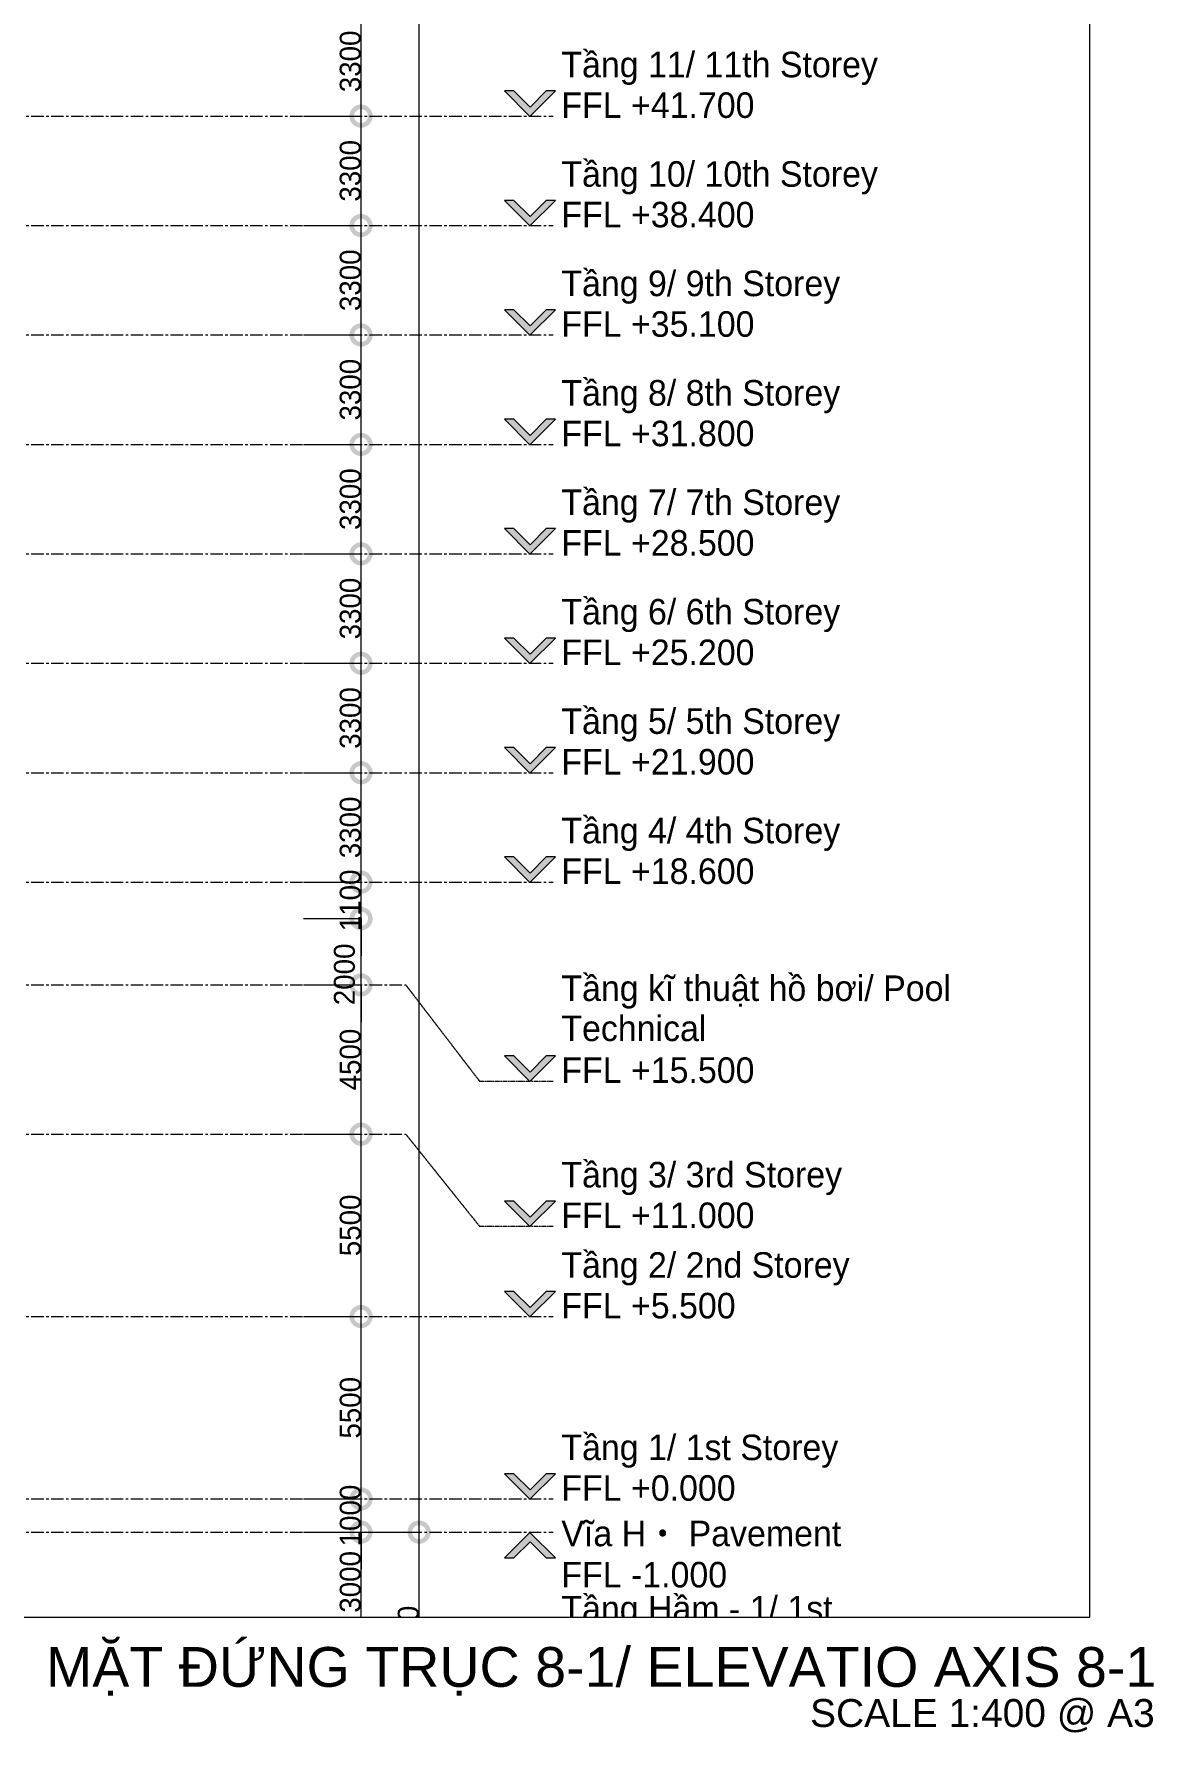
# Model space of a CAD drawing. Header units: millimetres. Extents: x -100356 to 314685, y 446 to 1273965.
# Drawn here: x 241437 to 275176, y 21755 to 73570 of the extents above; entities that cross this region are included whole.
import ezdxf
from ezdxf.xclip import XClip

# ---------------------------------------------------------------- set-up
doc = ezdxf.new("R2010")
doc.units = ezdxf.units.MM
doc.header["$XCLIPFRAME"] = 2
doc.linetypes.add('section$0$CENTER', pattern=[2, 1.25, -0.25, 0.25, -0.25])
doc.linetypes.add('section$0$Kume - Grid Line', pattern=[10.5, 6, -1.25, 2, -1.25])
doc.layers.get('DEFPOINTS').update_dxf_attribs({"lineweight": 13})
doc.layers.add('NAM', color=3, linetype='Continuous')
for name, color, linetype, lineweight in [('section$0$A-_ANOT----_D', 7, 'Continuous', 5), ('section$0$A-_FLORLEVL_E', 7, 'Continuous', 5), ('section$0$NKC_TRUC', 8, 'section$0$CENTER', 13), ('TEXT', 6, 'Continuous', 20)]:
    doc.layers.add(name, color=color, linetype=linetype, lineweight=lineweight)
doc.styles.add('section$0$Arial', font='Font - TrueType - Arial.ttf', dxfattribs={"width": 0.95, "height": 770})
doc.styles.add('section$0$Arial_1', font='Font - TrueType - Arial.ttf', dxfattribs={"width": 0.95, "height": 630})
doc.styles.add('VnArial', font='Font - TrueType - Arial.ttf')
doc.dimstyles.new('section$0$A3_-_A4', dxfattribs={"dimscale": 304.8, "dimtxt": 642.763422, "dimasz": 3.674541, "dimexe": 0, "dimexo": 0.0625, "dimgap": 0, "dimtad": 1, "dimdec": 0, "dimzin": 0, "dimdsep": 46, "dimtxsty": 'section$0$Arial_1', "dimblk1": 'section$0$_DotSmall', "dimblk2": 'section$0$_DotSmall', "dimsah": 1, "dimcen": 0.09, "dimazin": 0, "dimtfac": 1, "dimtdec": 4, "dimtix": 1, "dimtmove": 0, "dimatfit": 3, "dimfxl": 5.74147, "dimfxlon": 1, "dimtvp": 1, "dimtolj": 1, "dimtzin": 0, "dimarcsym": 2})
doc.dimstyles.new('section$0$A3_-_A4_1', dxfattribs={"dimscale": 304.8, "dimtxt": 642.763422, "dimasz": 3.674541, "dimexe": 0, "dimexo": 0.0625, "dimgap": 0, "dimtad": 1, "dimdec": 0, "dimzin": 0, "dimdsep": 46, "dimtxsty": 'section$0$Arial_1', "dimblk1": 'section$0$_DotSmall', "dimblk2": 'section$0$_DotSmall', "dimsah": 1, "dimcen": 0.09, "dimazin": 0, "dimtfac": 1, "dimtdec": 4, "dimtix": 1, "dimtmove": 2, "dimatfit": 3, "dimfxl": 5.74147, "dimfxlon": 1, "dimtvp": 1, "dimtolj": 1, "dimtzin": 0, "dimarcsym": 2})

# ---------------------------------------------------------------- blocks, each defined once
blk = doc.blocks.new('section$0$Level - Style - 01-878048-Section 2')
at = {"layer": 'section$0$A-_FLORLEVL_E'}
blk.add_hatch(color=256, dxfattribs=at).paths.add_polyline_path([(132232, 760), (131462, -10), (130692, 760), (130974, 760), (131463, 271), (131952, 760)], flags=0)
at = {"layer": 'section$0$A-_FLORLEVL_E', "lineweight": 9}
for p, q in [((130974, 760), (130692, 760)), ((130692, 760), (131462, -10)), ((131463, 271), (130974, 760)), ((131462, -10), (132232, 760)), ((131952, 760), (131463, 271)), ((132232, 760), (131952, 760))]:
    blk.add_line(p, q, dxfattribs=at)
blk = doc.blocks.new('section$0$Level - Style - 03-1190762-Section 2')
at = {"layer": 'section$0$A-_FLORLEVL_E'}
blk.add_hatch(color=256, dxfattribs=at).paths.add_polyline_path([(132232, -1280), (131952, -1280), (131463, -791), (130974, -1280), (130692, -1280), (131462, -510)], flags=0)
at = {"layer": 'section$0$A-_FLORLEVL_E', "lineweight": 9}
for p, q in [((131462, -510), (130692, -1280)), ((132232, -1280), (131462, -510)), ((130974, -1280), (131463, -791)), ((131463, -791), (131952, -1280)), ((130692, -1280), (130974, -1280)), ((131952, -1280), (132232, -1280))]:
    blk.add_line(p, q, dxfattribs=at)
blk = doc.blocks.new('section$0$_DotSmall')
at = {"color": 0, "linetype": 'ByBlock', "const_width": 0.5}
blk.add_lwpolyline([(-0.0625, 0, 1), (0.0625, 0, 1)], format="xyb", close=True, dxfattribs=at)
blk = doc.blocks.new('*D635')
at = {"layer": 'DEFPOINTS', "color": 0, "transparency": 16777216}
for p in [(-7543, -500), (-5793, -500), (-7543, -3500)]:
    blk.add_point(p, dxfattribs=at)
at = {"layer": 'section$0$A-_ANOT----_D', "color": 0, "lineweight": -2, "transparency": 16777216}
for p, q in [((-7524, -500), (-5793, -500)), ((-5793, -3500), (-5793, -500)), ((-7524, -3500), (-5793, -3500))]:
    blk.add_line(p, q, dxfattribs=at)
at = {"layer": 'section$0$A-_ANOT----_D', "color": 0, "lineweight": -2, "transparency": 16777216, "xscale": 1120, "yscale": 1120, "zscale": 1120}
for p, rotation in [((-5793, -500), 90), ((-5793, -3500), 270)]:
    blk.add_blockref('section$0$_DotSmall', p, dxfattribs=dict(at, rotation=rotation))
at = {"layer": 'section$0$A-_ANOT----_D', "color": 0, "transparency": 16777216, "insert": (-6115, -2000), "char_height": 630, "attachment_point": 5, "rotation": 90, "style": 'section$0$Arial_1'}
blk.add_mtext('\\A1;3000', dxfattribs=at)
blk = doc.blocks.new('*D636')
at = {"layer": 'DEFPOINTS', "color": 0, "transparency": 16777216}
for p in [(-7524, 500), (-5793, 500), (-7543, -500)]:
    blk.add_point(p, dxfattribs=at)
at = {"layer": 'section$0$A-_ANOT----_D', "color": 0, "lineweight": -2, "transparency": 16777216}
for p, q in [((-5793, 500), (-5793, 1620)), ((-7505, 500), (-5793, 500)), ((-5793, -500), (-5793, 500)), ((-7524, -500), (-5793, -500)), ((-5793, -500), (-5793, -1620))]:
    blk.add_line(p, q, dxfattribs=at)
at = {"layer": 'section$0$A-_ANOT----_D', "color": 0, "lineweight": -2, "transparency": 16777216, "xscale": 1120, "yscale": 1120, "zscale": 1120}
for p, rotation in [((-5793, 500), 270), ((-5793, -500), 90)]:
    blk.add_blockref('section$0$_DotSmall', p, dxfattribs=dict(at, rotation=rotation))
at = {"layer": 'section$0$A-_ANOT----_D', "color": 0, "transparency": 16777216, "insert": (-6115, 0), "char_height": 630, "attachment_point": 5, "rotation": 90, "style": 'section$0$Arial_1'}
blk.add_mtext('\\A1;1000', dxfattribs=at)
blk = doc.blocks.new('*D637')
at = {"layer": 'DEFPOINTS', "color": 0, "transparency": 16777216}
for p in [(-7543, 6000), (-5793, 6000), (-7543, 500)]:
    blk.add_point(p, dxfattribs=at)
at = {"layer": 'section$0$A-_ANOT----_D', "color": 0, "lineweight": -2, "transparency": 16777216}
for p, q in [((-7524, 6000), (-5793, 6000)), ((-5793, 500), (-5793, 6000)), ((-7524, 500), (-5793, 500))]:
    blk.add_line(p, q, dxfattribs=at)
at = {"layer": 'section$0$A-_ANOT----_D', "color": 0, "lineweight": -2, "transparency": 16777216, "xscale": 1120, "yscale": 1120, "zscale": 1120}
for p, rotation in [((-5793, 6000), 90), ((-5793, 500), 270)]:
    blk.add_blockref('section$0$_DotSmall', p, dxfattribs=dict(at, rotation=rotation))
at = {"layer": 'section$0$A-_ANOT----_D', "color": 0, "transparency": 16777216, "insert": (-6115, 3250), "char_height": 630, "attachment_point": 5, "rotation": 90, "style": 'section$0$Arial_1'}
blk.add_mtext('\\A1;5500', dxfattribs=at)
blk = doc.blocks.new('*D638')
at = {"layer": 'DEFPOINTS', "color": 0, "transparency": 16777216}
for p in [(-7543, 11500), (-5793, 11500), (-7543, 6000)]:
    blk.add_point(p, dxfattribs=at)
at = {"layer": 'section$0$A-_ANOT----_D', "color": 0, "lineweight": -2, "transparency": 16777216}
for p, q in [((-7524, 11500), (-5793, 11500)), ((-5793, 6000), (-5793, 11500)), ((-7524, 6000), (-5793, 6000))]:
    blk.add_line(p, q, dxfattribs=at)
at = {"layer": 'section$0$A-_ANOT----_D', "color": 0, "lineweight": -2, "transparency": 16777216, "xscale": 1120, "yscale": 1120, "zscale": 1120}
for p, rotation in [((-5793, 11500), 90), ((-5793, 6000), 270)]:
    blk.add_blockref('section$0$_DotSmall', p, dxfattribs=dict(at, rotation=rotation))
at = {"layer": 'section$0$A-_ANOT----_D', "color": 0, "transparency": 16777216, "insert": (-6115, 8750), "char_height": 630, "attachment_point": 5, "rotation": 90, "style": 'section$0$Arial_1'}
blk.add_mtext('\\A1;5500', dxfattribs=at)
blk = doc.blocks.new('*D639')
at = {"layer": 'DEFPOINTS', "color": 0, "transparency": 16777216}
for p in [(-7543, 16000), (-5793, 16000), (-7543, 11500)]:
    blk.add_point(p, dxfattribs=at)
at = {"layer": 'section$0$A-_ANOT----_D', "color": 0, "lineweight": -2, "transparency": 16777216}
for p, q in [((-7524, 16000), (-5793, 16000)), ((-5793, 11500), (-5793, 16000)), ((-7524, 11500), (-5793, 11500))]:
    blk.add_line(p, q, dxfattribs=at)
at = {"layer": 'section$0$A-_ANOT----_D', "color": 0, "lineweight": -2, "transparency": 16777216, "xscale": 1120, "yscale": 1120, "zscale": 1120}
for p, rotation in [((-5793, 16000), 90), ((-5793, 11500), 270)]:
    blk.add_blockref('section$0$_DotSmall', p, dxfattribs=dict(at, rotation=rotation))
at = {"layer": 'section$0$A-_ANOT----_D', "color": 0, "transparency": 16777216, "insert": (-6115, 13750), "char_height": 630, "attachment_point": 5, "rotation": 90, "style": 'section$0$Arial_1'}
blk.add_mtext('\\A1;4500', dxfattribs=at)
blk = doc.blocks.new('*D640')
at = {"layer": 'DEFPOINTS', "color": 0, "transparency": 16777216}
for p in [(-7543, 18000), (-5793, 18000), (-7543, 16000)]:
    blk.add_point(p, dxfattribs=at)
at = {"layer": 'section$0$A-_ANOT----_D', "color": 0, "lineweight": -2, "transparency": 16777216}
for p, q in [((-5793, 18000), (-5793, 19120)), ((-7524, 18000), (-5793, 18000)), ((-5793, 16000), (-5793, 18000)), ((-7524, 16000), (-5793, 16000)), ((-5793, 16000), (-5793, 14880))]:
    blk.add_line(p, q, dxfattribs=at)
at = {"layer": 'section$0$A-_ANOT----_D', "color": 0, "lineweight": -2, "transparency": 16777216, "xscale": 1120, "yscale": 1120, "zscale": 1120}
for p, rotation in [((-5793, 18000), 270), ((-5793, 16000), 90)]:
    blk.add_blockref('section$0$_DotSmall', p, dxfattribs=dict(at, rotation=rotation))
at = {"layer": 'section$0$A-_ANOT----_D', "color": 0, "transparency": 16777216, "insert": (-6611, 15389), "char_height": 630, "attachment_point": 1, "rotation": 90, "line_spacing_factor": 0.941778, "style": 'section$0$Arial_1'}
blk.add_mtext('\\A1;2000', dxfattribs=at)
blk = doc.blocks.new('*D641')
at = {"layer": 'DEFPOINTS', "color": 0, "transparency": 16777216}
for p in [(-7543, 19100), (-5793, 19100), (-7543, 18000)]:
    blk.add_point(p, dxfattribs=at)
at = {"layer": 'section$0$A-_ANOT----_D', "color": 0, "lineweight": -2, "transparency": 16777216}
for p, q in [((-5793, 19100), (-5793, 20220)), ((-7524, 19100), (-5793, 19100)), ((-5793, 18000), (-5793, 19100)), ((-7524, 18000), (-5793, 18000)), ((-5793, 18000), (-5793, 16880))]:
    blk.add_line(p, q, dxfattribs=at)
at = {"layer": 'section$0$A-_ANOT----_D', "color": 0, "lineweight": -2, "transparency": 16777216, "xscale": 1120, "yscale": 1120, "zscale": 1120}
for p, rotation in [((-5793, 19100), 270), ((-5793, 18000), 90)]:
    blk.add_blockref('section$0$_DotSmall', p, dxfattribs=dict(at, rotation=rotation))
at = {"layer": 'section$0$A-_ANOT----_D', "color": 0, "transparency": 16777216, "insert": (-6115, 18550), "char_height": 630, "attachment_point": 5, "rotation": 90, "style": 'section$0$Arial_1'}
blk.add_mtext('\\A1;1100', dxfattribs=at)
blk = doc.blocks.new('*D642')
at = {"layer": 'DEFPOINTS', "color": 0, "transparency": 16777216}
for p in [(-7543, 22400), (-5793, 22400), (-7543, 19100)]:
    blk.add_point(p, dxfattribs=at)
at = {"layer": 'section$0$A-_ANOT----_D', "color": 0, "lineweight": -2, "transparency": 16777216}
for p, q in [((-7524, 22400), (-5793, 22400)), ((-5793, 19100), (-5793, 22400)), ((-7524, 19100), (-5793, 19100))]:
    blk.add_line(p, q, dxfattribs=at)
at = {"layer": 'section$0$A-_ANOT----_D', "color": 0, "lineweight": -2, "transparency": 16777216, "xscale": 1120, "yscale": 1120, "zscale": 1120}
for p, rotation in [((-5793, 22400), 90), ((-5793, 19100), 270)]:
    blk.add_blockref('section$0$_DotSmall', p, dxfattribs=dict(at, rotation=rotation))
at = {"layer": 'section$0$A-_ANOT----_D', "color": 0, "transparency": 16777216, "insert": (-6115, 20750), "char_height": 630, "attachment_point": 5, "rotation": 90, "style": 'section$0$Arial_1'}
blk.add_mtext('\\A1;3300', dxfattribs=at)
blk = doc.blocks.new('*D643')
at = {"layer": 'DEFPOINTS', "color": 0, "transparency": 16777216}
for p in [(-7543, 25700), (-5793, 25700), (-7543, 22400)]:
    blk.add_point(p, dxfattribs=at)
at = {"layer": 'section$0$A-_ANOT----_D', "color": 0, "lineweight": -2, "transparency": 16777216}
for p, q in [((-7524, 25700), (-5793, 25700)), ((-5793, 22400), (-5793, 25700)), ((-7524, 22400), (-5793, 22400))]:
    blk.add_line(p, q, dxfattribs=at)
at = {"layer": 'section$0$A-_ANOT----_D', "color": 0, "lineweight": -2, "transparency": 16777216, "xscale": 1120, "yscale": 1120, "zscale": 1120}
for p, rotation in [((-5793, 25700), 90), ((-5793, 22400), 270)]:
    blk.add_blockref('section$0$_DotSmall', p, dxfattribs=dict(at, rotation=rotation))
at = {"layer": 'section$0$A-_ANOT----_D', "color": 0, "transparency": 16777216, "insert": (-6115, 24050), "char_height": 630, "attachment_point": 5, "rotation": 90, "style": 'section$0$Arial_1'}
blk.add_mtext('\\A1;3300', dxfattribs=at)
blk = doc.blocks.new('*D644')
at = {"layer": 'DEFPOINTS', "color": 0, "transparency": 16777216}
for p in [(-7543, 29000), (-5793, 29000), (-7543, 25700)]:
    blk.add_point(p, dxfattribs=at)
at = {"layer": 'section$0$A-_ANOT----_D', "color": 0, "lineweight": -2, "transparency": 16777216}
for p, q in [((-7524, 29000), (-5793, 29000)), ((-5793, 25700), (-5793, 29000)), ((-7524, 25700), (-5793, 25700))]:
    blk.add_line(p, q, dxfattribs=at)
at = {"layer": 'section$0$A-_ANOT----_D', "color": 0, "lineweight": -2, "transparency": 16777216, "xscale": 1120, "yscale": 1120, "zscale": 1120}
for p, rotation in [((-5793, 29000), 90), ((-5793, 25700), 270)]:
    blk.add_blockref('section$0$_DotSmall', p, dxfattribs=dict(at, rotation=rotation))
at = {"layer": 'section$0$A-_ANOT----_D', "color": 0, "transparency": 16777216, "insert": (-6115, 27350), "char_height": 630, "attachment_point": 5, "rotation": 90, "style": 'section$0$Arial_1'}
blk.add_mtext('\\A1;3300', dxfattribs=at)
blk = doc.blocks.new('*D645')
at = {"layer": 'DEFPOINTS', "color": 0, "transparency": 16777216}
for p in [(-7543, 32300), (-5793, 32300), (-7543, 29000)]:
    blk.add_point(p, dxfattribs=at)
at = {"layer": 'section$0$A-_ANOT----_D', "color": 0, "lineweight": -2, "transparency": 16777216}
for p, q in [((-7524, 32300), (-5793, 32300)), ((-5793, 29000), (-5793, 32300)), ((-7524, 29000), (-5793, 29000))]:
    blk.add_line(p, q, dxfattribs=at)
at = {"layer": 'section$0$A-_ANOT----_D', "color": 0, "lineweight": -2, "transparency": 16777216, "xscale": 1120, "yscale": 1120, "zscale": 1120}
for p, rotation in [((-5793, 32300), 90), ((-5793, 29000), 270)]:
    blk.add_blockref('section$0$_DotSmall', p, dxfattribs=dict(at, rotation=rotation))
at = {"layer": 'section$0$A-_ANOT----_D', "color": 0, "transparency": 16777216, "insert": (-6115, 30650), "char_height": 630, "attachment_point": 5, "rotation": 90, "style": 'section$0$Arial_1'}
blk.add_mtext('\\A1;3300', dxfattribs=at)
blk = doc.blocks.new('*D646')
at = {"layer": 'DEFPOINTS', "color": 0, "transparency": 16777216}
for p in [(-7543, 35600), (-5793, 35600), (-7543, 32300)]:
    blk.add_point(p, dxfattribs=at)
at = {"layer": 'section$0$A-_ANOT----_D', "color": 0, "lineweight": -2, "transparency": 16777216}
for p, q in [((-7524, 35600), (-5793, 35600)), ((-5793, 32300), (-5793, 35600)), ((-7524, 32300), (-5793, 32300))]:
    blk.add_line(p, q, dxfattribs=at)
at = {"layer": 'section$0$A-_ANOT----_D', "color": 0, "lineweight": -2, "transparency": 16777216, "xscale": 1120, "yscale": 1120, "zscale": 1120}
for p, rotation in [((-5793, 35600), 90), ((-5793, 32300), 270)]:
    blk.add_blockref('section$0$_DotSmall', p, dxfattribs=dict(at, rotation=rotation))
at = {"layer": 'section$0$A-_ANOT----_D', "color": 0, "transparency": 16777216, "insert": (-6115, 33950), "char_height": 630, "attachment_point": 5, "rotation": 90, "style": 'section$0$Arial_1'}
blk.add_mtext('\\A1;3300', dxfattribs=at)
blk = doc.blocks.new('*D647')
at = {"layer": 'DEFPOINTS', "color": 0, "transparency": 16777216}
for p in [(-7543, 38900), (-5793, 38900), (-7543, 35600)]:
    blk.add_point(p, dxfattribs=at)
at = {"layer": 'section$0$A-_ANOT----_D', "color": 0, "lineweight": -2, "transparency": 16777216}
for p, q in [((-7524, 38900), (-5793, 38900)), ((-5793, 35600), (-5793, 38900)), ((-7524, 35600), (-5793, 35600))]:
    blk.add_line(p, q, dxfattribs=at)
at = {"layer": 'section$0$A-_ANOT----_D', "color": 0, "lineweight": -2, "transparency": 16777216, "xscale": 1120, "yscale": 1120, "zscale": 1120}
for p, rotation in [((-5793, 38900), 90), ((-5793, 35600), 270)]:
    blk.add_blockref('section$0$_DotSmall', p, dxfattribs=dict(at, rotation=rotation))
at = {"layer": 'section$0$A-_ANOT----_D', "color": 0, "transparency": 16777216, "insert": (-6115, 37250), "char_height": 630, "attachment_point": 5, "rotation": 90, "style": 'section$0$Arial_1'}
blk.add_mtext('\\A1;3300', dxfattribs=at)
blk = doc.blocks.new('*D648')
at = {"layer": 'DEFPOINTS', "color": 0, "transparency": 16777216}
for p in [(-7543, 42200), (-5793, 42200), (-7543, 38900)]:
    blk.add_point(p, dxfattribs=at)
at = {"layer": 'section$0$A-_ANOT----_D', "color": 0, "lineweight": -2, "transparency": 16777216}
for p, q in [((-7524, 42200), (-5793, 42200)), ((-5793, 38900), (-5793, 42200)), ((-7524, 38900), (-5793, 38900))]:
    blk.add_line(p, q, dxfattribs=at)
at = {"layer": 'section$0$A-_ANOT----_D', "color": 0, "lineweight": -2, "transparency": 16777216, "xscale": 1120, "yscale": 1120, "zscale": 1120}
for p, rotation in [((-5793, 42200), 90), ((-5793, 38900), 270)]:
    blk.add_blockref('section$0$_DotSmall', p, dxfattribs=dict(at, rotation=rotation))
at = {"layer": 'section$0$A-_ANOT----_D', "color": 0, "transparency": 16777216, "insert": (-6115, 40550), "char_height": 630, "attachment_point": 5, "rotation": 90, "style": 'section$0$Arial_1'}
blk.add_mtext('\\A1;3300', dxfattribs=at)
blk = doc.blocks.new('*D649')
at = {"layer": 'DEFPOINTS', "color": 0, "transparency": 16777216}
for p in [(-7543, 45500), (-5793, 45500), (-7543, 42200)]:
    blk.add_point(p, dxfattribs=at)
at = {"layer": 'section$0$A-_ANOT----_D', "color": 0, "lineweight": -2, "transparency": 16777216}
for p, q in [((-7524, 45500), (-5793, 45500)), ((-5793, 42200), (-5793, 45500)), ((-7524, 42200), (-5793, 42200))]:
    blk.add_line(p, q, dxfattribs=at)
at = {"layer": 'section$0$A-_ANOT----_D', "color": 0, "lineweight": -2, "transparency": 16777216, "xscale": 1120, "yscale": 1120, "zscale": 1120}
for p, rotation in [((-5793, 45500), 90), ((-5793, 42200), 270)]:
    blk.add_blockref('section$0$_DotSmall', p, dxfattribs=dict(at, rotation=rotation))
at = {"layer": 'section$0$A-_ANOT----_D', "color": 0, "transparency": 16777216, "insert": (-6115, 43850), "char_height": 630, "attachment_point": 5, "rotation": 90, "style": 'section$0$Arial_1'}
blk.add_mtext('\\A1;3300', dxfattribs=at)
blk = doc.blocks.new('*D664')
at = {"layer": 'DEFPOINTS', "color": 0, "transparency": 16777216}
for p in [(-5793, -500), (-4043, -500), (-5793, -6800)]:
    blk.add_point(p, dxfattribs=at)
at = {"layer": 'section$0$A-_ANOT----_D', "color": 0, "lineweight": -2, "transparency": 16777216}
for p, q in [((-5774, -500), (-4043, -500)), ((-4043, -6800), (-4043, -500)), ((-5774, -6800), (-4043, -6800))]:
    blk.add_line(p, q, dxfattribs=at)
at = {"layer": 'section$0$A-_ANOT----_D', "color": 0, "lineweight": -2, "transparency": 16777216, "xscale": 1120, "yscale": 1120, "zscale": 1120}
for p, rotation in [((-4043, -500), 90), ((-4043, -6800), 270)]:
    blk.add_blockref('section$0$_DotSmall', p, dxfattribs=dict(at, rotation=rotation))
at = {"layer": 'section$0$A-_ANOT----_D', "color": 0, "transparency": 16777216, "insert": (-4365, -3650), "char_height": 630, "attachment_point": 5, "rotation": 90, "style": 'section$0$Arial_1'}
blk.add_mtext('\\A1;6300', dxfattribs=at)
blk = doc.blocks.new('*D665')
at = {"layer": 'DEFPOINTS', "color": 0, "transparency": 16777216}
for p in [(-5793, 93800), (-4043, 93800), (-5793, -500)]:
    blk.add_point(p, dxfattribs=at)
at = {"layer": 'section$0$A-_ANOT----_D', "color": 0, "lineweight": -2, "transparency": 16777216}
for p, q in [((-5774, 93800), (-4043, 93800)), ((-4043, -500), (-4043, 93800)), ((-5774, -500), (-4043, -500))]:
    blk.add_line(p, q, dxfattribs=at)
at = {"layer": 'section$0$A-_ANOT----_D', "color": 0, "lineweight": -2, "transparency": 16777216, "xscale": 1120, "yscale": 1120, "zscale": 1120}
for p, rotation in [((-4043, 93800), 90), ((-4043, -500), 270)]:
    blk.add_blockref('section$0$_DotSmall', p, dxfattribs=dict(at, rotation=rotation))
at = {"layer": 'section$0$A-_ANOT----_D', "color": 0, "transparency": 16777216, "insert": (-4365, 46650), "char_height": 630, "attachment_point": 5, "rotation": 90, "style": 'section$0$Arial_1'}
blk.add_mtext('\\A1;94300', dxfattribs=at)
blk = doc.blocks.new('section$0$grid section')
at = {"layer": 'section$0$A-_FLORLEVL_E', "color": 8, "linetype": 'section$0$Kume - Grid Line', "lineweight": 9}
for p, q in [((-4445, 16000), (-2222.5, 13100.8)), ((-2222.5, 13100.8), (0, 13100.8)), ((-4445, 11500), (-2222.5, 8724.1)), ((-2222.5, 8724.1), (0, 8724.1))]:
    blk.add_line(p, q, dxfattribs=at)
at = {"layer": 'section$0$NKC_TRUC', "ltscale": 300}
for p, q in [((-141943.9, 42200), (0, 42200)), ((-141943.9, 38900), (0, 38900)), ((-141943.9, 35600), (0, 35600)), ((-141943.9, 32300), (0, 32300)), ((-141943.9, 29000), (0, 29000)), ((-141943.9, 25700), (0, 25700)), ((-141943.9, 22400), (0, 22400)), ((-141943.9, 19100), (0, 19100)), ((-141943.9, 16000), (-4445, 16000)), ((-141943.9, 11500), (-4445, 11500)), ((-141943.9, 6000), (0, 6000)), ((-141943.9, 500), (0, 500)), ((-141943.9, -500), (0, -500))]:
    blk.add_line(p, q, dxfattribs=at)
at = {"layer": 'section$0$A-_FLORLEVL_E', "lineweight": 9}
for name, p in [('section$0$Level - Style - 01-878048-Section 2', (-132162.1, 42200)), ('section$0$Level - Style - 01-878048-Section 2', (-132162.1, 38900)), ('section$0$Level - Style - 01-878048-Section 2', (-132162.1, 35600)), ('section$0$Level - Style - 01-878048-Section 2', (-132162.1, 32300)), ('section$0$Level - Style - 01-878048-Section 2', (-132162.1, 29000)), ('section$0$Level - Style - 01-878048-Section 2', (-132162.1, 25700)), ('section$0$Level - Style - 01-878048-Section 2', (-132162.1, 22400)), ('section$0$Level - Style - 01-878048-Section 2', (-132162.1, 19100)), ('section$0$Level - Style - 01-878048-Section 2', (-132162.1, 13100.8)), ('section$0$Level - Style - 01-878048-Section 2', (-132162.1, 8724.1)), ('section$0$Level - Style - 01-878048-Section 2', (-132162.1, 6000)), ('section$0$Level - Style - 01-878048-Section 2', (-132162.1, 500)), ('section$0$Level - Style - 03-1190762-Section 2', (-132162.1, 0))]:
    blk.add_blockref(name, p, dxfattribs=at)
at = {"layer": 'section$0$A-_FLORLEVL_E', "char_height": 770, "attachment_point": 1, "line_spacing_factor": 0.941778, "style": 'section$0$Arial'}
for s, insert, width in [('Tầng 11/ 11th Storey', (244.9, 44140.5), 11283.885), ('FFL +41.700', (244.9, 42915.5), 6872.14), ('Tầng 10/ 10th Storey', (244.9, 40840.5), 11283.885), ('FFL +38.400', (244.9, 39615.5), 6872.14), ('Tầng 9/ 9th Storey', (244.9, 37540.5), 9945.278), ('FFL +35.100', (244.9, 36315.5), 6872.14), ('Tầng 8/ 8th Storey', (244.9, 34240.5), 9945.278), ('FFL +31.800', (244.9, 33015.5), 6872.14), ('Tầng 7/ 7th Storey', (244.9, 30940.5), 9945.278), ('FFL +28.500', (244.9, 29715.5), 6872.14), ('Tầng 6/ 6th Storey', (244.9, 27640.5), 9945.278), ('FFL +25.200', (244.9, 26415.5), 6872.14), ('Tầng 5/ 5th Storey', (244.9, 24340.5), 9945.278), ('FFL +21.900', (244.9, 23115.5), 6872.14), ('Tầng 4/ 4th Storey', (244.9, 21040.5), 9945.278), ('FFL +18.600', (244.9, 19815.5), 6872.14), ('Tầng kĩ thuật hồ bơi/ Pool\\PTechnical', (244.9, 16286.2), 13885.682), ('FFL +15.500', (244.9, 13816.3), 6872.14), ('Tầng 3/ 3rd Storey', (244.9, 10664.6), 10011.266), ('FFL +11.000', (244.9, 9439.6), 6872.14), ('Tầng 2/ 2nd Storey', (244.9, 7940.5), 10275.216), ('FFL +5.500', (244.9, 6715.5), 6202.837), ('Tầng 1/ 1st Storey', (244.9, 2440.5), 9879.291), ('FFL +0.000', (244.9, 1215.5), 6202.837), ('Vĩa H・ Pavement', (244.9, -156), 9822.73), ('FFL -1.000', (244.9, -1397.9), 5901.179), ('Tầng Hầm - 1/ 1st\\PBasement', (244.9, -2424.8), 9681.328)]:
    blk.add_mtext(s, dxfattribs=dict(at, insert=insert, width=width))
at = {"layer": 'section$0$A-_ANOT----_D'}
for base, p1, p2, override, picture, middle in [((-4043, 93800), (-5793, -500), (-5793, 93800), {"dimpost": '<>', "dimfxl": 89600}, '*D665', (-4364.9, 46650)), ((-5793, 45500), (-7543, 42200), (-7543, 45500), {"dimpost": '<>', "dimfxl": 3300}, '*D649', (-6114.9, 43850)), ((-5793, 42200), (-7543, 38900), (-7543, 42200), {"dimpost": '<>', "dimfxl": 3300}, '*D648', (-6114.9, 40550)), ((-5793, 38900), (-7543, 35600), (-7543, 38900), {"dimpost": '<>', "dimfxl": 3300}, '*D647', (-6114.9, 37250)), ((-5793, 35600), (-7543, 32300), (-7543, 35600), {"dimpost": '<>', "dimfxl": 3300}, '*D646', (-6114.9, 33950)), ((-5793, 32300), (-7543, 29000), (-7543, 32300), {"dimpost": '<>', "dimfxl": 3300}, '*D645', (-6114.9, 30650)), ((-5793, 29000), (-7543, 25700), (-7543, 29000), {"dimpost": '<>', "dimfxl": 3300}, '*D644', (-6114.9, 27350)), ((-5793, 25700), (-7543, 22400), (-7543, 25700), {"dimpost": '<>', "dimfxl": 3300}, '*D643', (-6114.9, 24050)), ((-5793, 22400), (-7543, 19100), (-7543, 22400), {"dimpost": '<>', "dimfxl": 3300}, '*D642', (-6114.9, 20750)), ((-5793, 19100), (-7543, 18000), (-7543, 19100), {"dimpost": '<>', "dimfxl": 1100}, '*D641', (-6114.6, 18550)), ((-5793, 16000), (-7543, 11500), (-7543, 16000), {"dimpost": '<>', "dimfxl": 4500}, '*D639', (-6114.6, 13750)), ((-5793, 11500), (-7543, 6000), (-7543, 11500), {"dimpost": '<>', "dimfxl": 5500}, '*D638', (-6114.6, 8750)), ((-5793, 6000), (-7543, 500), (-7543, 6000), {"dimpost": '<>', "dimfxl": 5500}, '*D637', (-6114.6, 3250)), ((-5793, 500), (-7543, -500), (-7523.9, 500), {"dimpost": '<>', "dimfxl": 500}, '*D636', (-6114.6, 0)), ((-5793, -500), (-7543, -3500), (-7543, -500), {"dimpost": '<>', "dimfxl": 4000}, '*D635', (-6114.9, -2000)), ((-4043, -500), (-5793, -6800), (-5793, -500), {"dimpost": '<>', "dimfxl": 7300}, '*D664', (-4364.9, -3650))]:
    dim = blk.add_linear_dim(base=base, p1=p1, p2=p2, angle=90, dimstyle='section$0$A3_-_A4', override=override, dxfattribs=at)
    dim.commit()
    dim.dimension.update_dxf_attribs({"geometry": picture, "text_midpoint": middle})
dim = blk.add_linear_dim(base=(-5793, 18000), p1=(-7543, 16000), p2=(-7543, 18000), angle=90, dimstyle='section$0$A3_-_A4_1', override={"dimpost": '<>', "dimfxl": 2000}, dxfattribs=at)
dim.commit()
dim.dimension.update_dxf_attribs({"geometry": '*D640', "text_midpoint": (-6190.9, 16286.5), "dimtype": 128, "text_rotation": 90})
blk = doc.blocks.new('ELEVATION 1')
at = {"layer": 'section$0$A-_FLORLEVL_E'}
ref = blk.add_blockref('section$0$grid section', (-4584, 526178, 0), dxfattribs=dict(at, rotation=270))
XClip(ref).set_block_clipping_path([(-63133.662589381, -3062.3099419163), (16172.8238461059, 101487.3382753241)])

msp = doc.modelspace()

# ---------------------------------------------------------------- block references
at = {"layer": 'NAM', "rotation": 89.99999999999999}
msp.add_blockref('ELEVATION 1', (783254.7, 33488.6, 0), dxfattribs=at)

# ---------------------------------------------------------------- texts
at = {"layer": 'TEXT', "style": 'VnArial'}
for s, height, p in [('MẶT ĐỨNG TRỤC 8-1/ ELEVATIO AXIS 8-1', 1200, (241785.9, 23739.4, 0)), ('SCALE 1:400 @ A3', 840, (264820.3, 22529.9, 0))]:
    msp.add_text(s, height=height, dxfattribs=at).set_placement(p)

doc.saveas('drawing.dxf')
